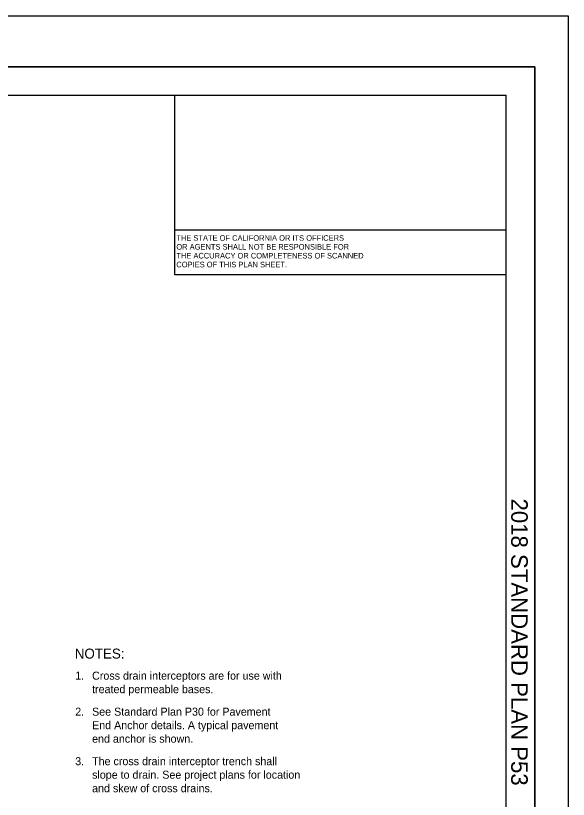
# Model space of a CAD drawing. Extents: x -894 to 866, y -476 to 714.
# Drawn here: x 382 to 866, y 28 to 714 of the extents above; entities that cross this region are included whole.
import ezdxf

# ---------------------------------------------------------------- set-up
doc = ezdxf.new("R2010")
doc.units = 0
doc.layers.add('10 Sheet Format', color=7, linetype='Continuous')
doc.layers.add('57 Undefined', color=7, linetype='Continuous')

msp = doc.modelspace()

# ---------------------------------------------------------------- linework, layer by layer
at = {"layer": '10 Sheet Format'}
for p, q in [((-863.4565, 668.958), (836.5469, 668.958)), ((836.5469, 668.958), (836.5469, -431.0442)), ((-813.4509, 643.9567), (811.5452, 643.9567)), ((521.5612, 525.8919), (521.5612, 643.9567)), ((811.5452, -406.0408), (811.5452, 643.9567)), ((521.5611, 487.0569), (521.5612, 525.8919)), ((811.5452, 525.8919), (521.5612, 525.8919)), ((811.5461, 487.0569), (521.5611, 487.0569))]:
    msp.add_line(p, q, dxfattribs=at)
for points in [[(-894.0439, 713.5635), (865.9554, 713.5635), (865.9554, -476.436), (-894.0439, -476.436)], [(-863.4565, -431.0442), (836.5469, -431.0442), (836.5469, 668.958), (-863.4565, 668.958)]]:
    msp.add_lwpolyline(points, close=True, dxfattribs=at)

# ---------------------------------------------------------------- texts
for s, p in [('THE STATE OF CALIFORNIA OR ITS OFFICERS', (523.0282, 516.7143)), ('OR AGENTS SHALL NOT BE RESPONSIBLE FOR', (523.0282, 508.9644)), ('THE ACCURACY OR COMPLETENESS OF SCANNED', (523.0282, 501.2144)), ('COPIES OF THIS PLAN SHEET.', (523.0282, 493.4644))]:
    msp.add_text(s, height=4.899998, dxfattribs=at).set_placement(p)
msp.add_text('2018 STANDARD PLAN P53', height=14.5, rotation=270, dxfattribs=at).set_placement((815.949, 291.3048))
at = {"layer": '57 Undefined'}
for s, height, p in [('NOTES:', 8.75, (434.1402, 151.3159)), ('1.  ', 7, (434.5498, 132.8977)), ('Cross drain interceptors are for use with', 7, (449.3108, 132.8977)), ('treated permeable bases.', 7, (449.3108, 121.0867)), ('2.', 7, (434.5498, 101.4017)), ('See Standard Plan P30 for Pavement', 7, (449.3108, 101.4017)), ('End Anchor details. A typical pavement', 7, (449.3108, 89.5907)), ('end anchor is shown.', 7, (449.3108, 77.7797)), ('3.', 7, (434.5498, 58.0947)), ('The cross drain interceptor trench shall', 7, (449.3108, 58.0947)), ('slope to drain. See project plans for location', 7, (449.3108, 46.2837)), ('and skew of cross drains.', 7, (449.3108, 34.4727))]:
    msp.add_text(s, height=height, dxfattribs=at).set_placement(p)

doc.saveas('drawing.dxf')
